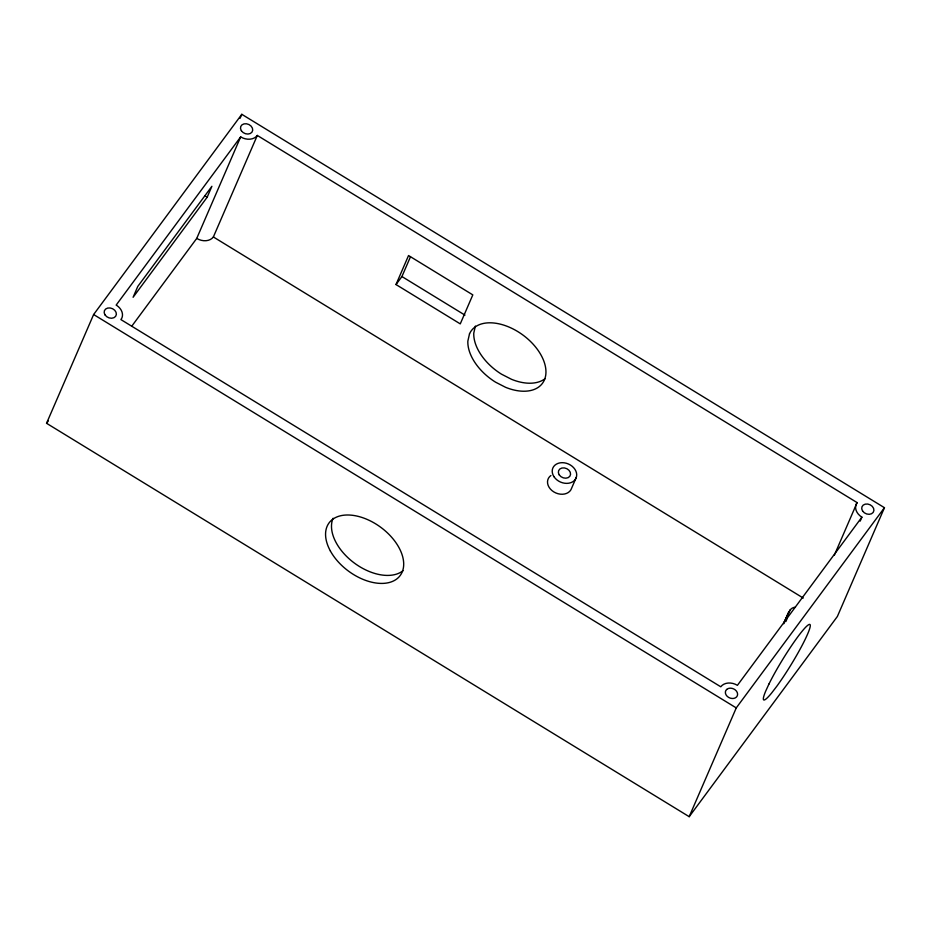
<?xml version="1.0" encoding="UTF-8"?>
<svg xmlns="http://www.w3.org/2000/svg" width="931" height="931" viewBox="0 0 931 931"><rect width="100%" height="100%" fill="white"/><g stroke="black" fill="none" stroke-linecap="round" stroke-linejoin="round"><path stroke-width="1.4" d="M795.435 607.14C787.649 607.966 788.429 616.357 785.857 621.571M475.38 326.094L473.774 333.1A44.234 27.208 36.5 0 0 501.448 374.146L511.503 379.301A44.234 27.208 36.5 0 0 545.042 378.696M46.55 423.291L93.624 314.527L241.804 114.315L884.45 507.709L837.376 616.473L689.196 816.685L46.55 423.291L48.272 420.963M240.082 118.295L241.804 114.315M207.194 197.174L211.896 186.293L137.8 286.399L133.098 297.28L207.194 197.174L204.808 195.719M131.888 326.025L196.732 238.417L240.664 136.892A12.638 9.857 23.4 0 0 257.305 135.437L857.102 502.6A12.638 9.857 23.4 0 0 861.885 517.159L860.174 521.116M196.732 238.417A12.638 9.857 23.4 0 0 213.374 236.963L257.305 135.437M396.001 284.549L408.546 255.536L472.808 294.883L460.263 323.883L396.001 284.549L401.924 276.542L410.478 256.758M576.336 477.289L571.634 488.17A12.638 9.857 23.4 0 1 553.829 491.917A12.638 9.857 23.4 0 1 550.943 475.497M689.196 816.685L736.258 707.909L884.45 507.709M788.79 611.632L784.088 622.513L790.396 609.584M783.774 623.747L787.963 614.076M834.281 555.341L857.102 502.6M240.664 136.892L116.154 305.1L116.701 305.391A12.638 9.857 23.4 0 1 121.984 317.785L120.914 319.589L720.769 686.787A12.638 9.857 23.4 0 1 737.41 685.332L861.885 517.159M401.924 276.542L464.953 315.12M213.374 236.963L803.255 598.051M93.624 314.527L736.258 707.909M403.018 570.715A44.234 27.208 36.5 0 1 354.001 562.801A44.234 27.208 36.5 0 1 333.065 518.253M469.515 333.81L467.851 341.107A44.234 27.208 36.5 0 0 495.525 382.152L505.58 387.308A44.234 27.208 36.5 0 0 545.671 375.507A44.234 27.208 36.5 0 0 514.959 329.946A44.234 27.208 36.5 0 0 469.515 333.81M768.948 684.041L765.619 691.291A44.234 4.946 -58.5 0 0 771.601 693.048L776.745 686.345A44.234 4.946 -58.5 0 0 807.061 635.314A44.234 4.946 -58.5 0 0 800.427 633.359A44.234 4.946 -58.5 0 0 768.948 684.041M726.645 689.475L725.843 690.499A6.319 4.934 23.4 0 0 728.612 697.4A6.319 4.934 23.4 0 0 736.619 696.888A6.319 4.934 23.4 0 0 735.246 689.894L733.861 689.021A6.319 4.934 23.4 0 0 726.645 689.475M330.354 550.931A44.234 27.208 36.5 0 0 398.002 577.942A44.234 27.208 36.5 0 0 365.534 518.753A44.234 27.208 36.5 0 0 330.354 550.931M241.35 130.712A6.319 4.934 23.4 0 0 251.952 132.167A6.319 4.934 23.4 0 0 246.482 123.776A6.319 4.934 23.4 0 0 241.35 130.712M105.017 314.899A6.319 4.934 23.4 0 0 115.619 316.354A6.319 4.934 23.4 0 0 110.149 307.963A6.319 4.934 23.4 0 0 105.017 314.899M862.572 510.979A6.319 4.934 23.4 0 0 873.162 512.434A6.319 4.934 23.4 0 0 867.704 504.043A6.319 4.934 23.4 0 0 862.572 510.979M553.968 476.684A12.638 9.857 23.4 0 0 575.172 479.581A12.638 9.857 23.4 0 0 564.233 462.812A12.638 9.857 23.4 0 0 553.968 476.684M559.217 474.857A6.319 4.934 23.4 0 0 569.819 476.3A6.319 4.934 23.4 0 0 564.349 467.921A6.319 4.934 23.4 0 0 559.217 474.857"/></g></svg>
